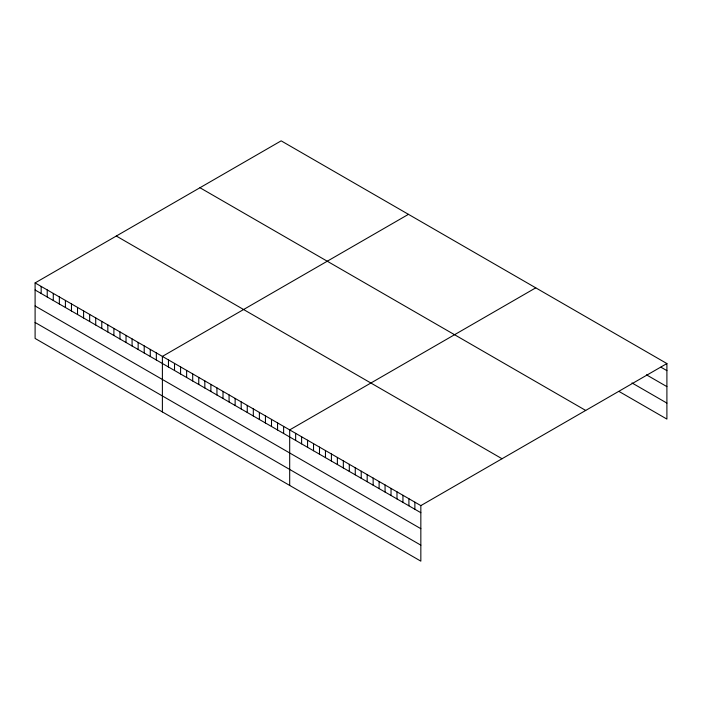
<?xml version="1.0" encoding="UTF-8"?>
<svg xmlns="http://www.w3.org/2000/svg" width="702" height="702" viewBox="0 0 702 702"><rect width="100%" height="100%" fill="white"/><g stroke="black" fill="none" stroke-linecap="round" stroke-linejoin="round"><path stroke-width="1.05" d="M35.1 282.915L420.84 505.615L420.84 561.152L35.1 338.443L35.1 282.915L281.16 140.848L666.9 363.557L666.9 419.085L619.208 391.549M408.459 214.338L162.39 356.405L162.39 411.942M535.749 287.838L289.689 429.896L289.689 485.433M420.84 505.615L666.9 363.557M660.942 367.199L666.9 370.638M646.463 374.824L666.9 386.627M631.984 382.941L666.9 403.097M199.965 187.732L585.696 410.433M116.304 236.03L502.035 458.739M35.1 289.996L420.84 512.706M35.1 305.984L420.84 528.694M35.1 322.464L420.84 545.164M414.873 502.176L414.873 509.257M408.915 498.736L408.915 505.817M402.948 495.287L402.948 502.378M396.99 491.848L396.99 498.938M391.032 488.408L391.032 495.498M385.065 484.968L385.065 492.049M379.106 481.528L379.106 488.61M373.148 478.08L373.148 485.17M367.181 474.64L367.181 481.73M361.223 471.2L361.223 478.281M355.265 467.76L355.265 474.842M349.298 464.312L349.298 471.402M343.339 460.872L343.339 467.962M337.372 457.432L337.372 464.522M331.414 453.992L331.414 461.074M325.456 450.552L325.456 457.634M319.489 447.104L319.489 454.194M313.531 443.664L313.531 450.754M307.573 440.224L307.573 447.306M301.606 436.784L301.606 443.866M295.647 433.336L295.647 440.426M283.626 426.395L283.626 433.485M277.562 422.902L277.562 429.984M271.498 419.401L271.498 426.483M265.444 415.9L265.444 422.99M259.38 412.399L259.38 419.489M253.317 408.897L253.317 415.988M247.253 405.396L247.253 412.486M241.19 401.904L241.19 408.985M235.135 398.403L235.135 405.484M229.071 394.901L229.071 401.992M223.008 391.4L223.008 398.49M216.944 387.899L216.944 394.989M210.89 384.406L210.89 391.488M204.826 380.905L204.826 387.987M198.763 377.404L198.763 384.494M192.699 373.903L192.699 380.993M186.635 370.402L186.635 377.492M180.581 366.9L180.581 373.99M174.517 363.408L174.517 370.489M168.454 359.907L168.454 366.988M156.335 352.904L156.335 359.994M150.272 349.403L150.272 356.493M144.208 345.91L144.208 352.992M138.145 342.409L138.145 349.491M132.081 338.908L132.081 345.998M126.027 335.407L126.027 342.497M119.963 331.906L119.963 338.996M113.9 328.413L113.9 335.495M107.836 324.912L107.836 331.993M101.781 321.411L101.781 328.492M95.718 317.909L95.718 325M89.654 314.408L89.654 321.498M83.591 310.907L83.591 317.997M77.527 307.415L77.527 314.496M71.472 303.913L71.472 310.995M65.409 300.412L65.409 307.502M59.345 296.911L59.345 304.001M53.282 293.41L53.282 300.5M47.227 289.917L47.227 296.999M41.164 286.416L41.164 293.497"/></g></svg>
